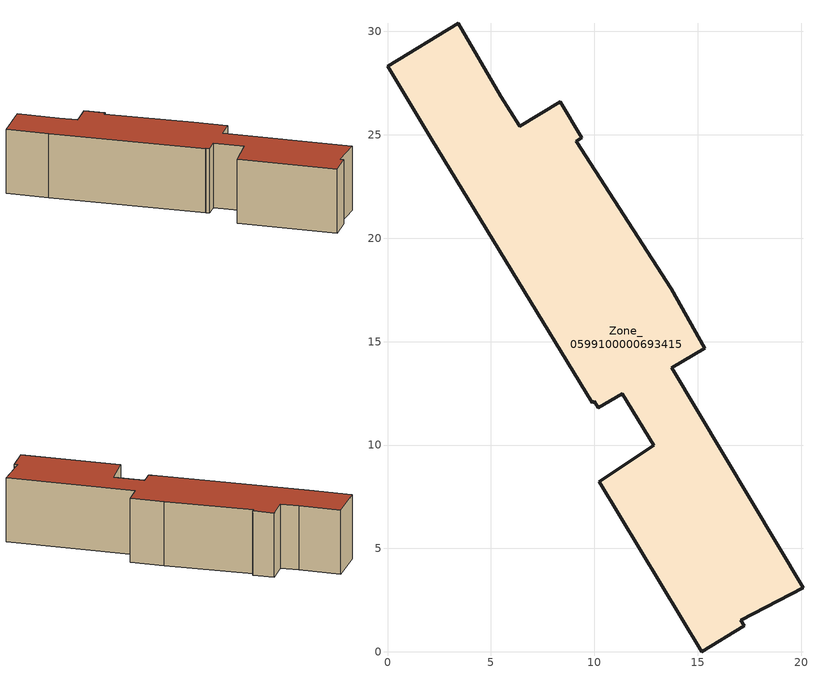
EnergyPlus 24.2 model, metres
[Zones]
Zone_0599100000693415
 floor ground (C_G): 13.75,13.73 20.09,3.11 17.09,1.53 17.25,1.25 15.21,0 10.25,8.22 12.88,10 11.35,12.49 10.2,11.81 10.01,12.12 9.91,12.05 2.12,24.82 0,28.32 3.43,30.4 5.47,26.87 6.39,25.41 8.35,26.59 9.38,24.85 9.12,24.69 13.71,17.55 15.34,14.68 z0
 wall outside (C_F): 15.34,14.68 13.71,17.55 9.12,24.69 9.38,24.85 8.35,26.59 6.39,25.41 5.47,26.87 3.43,30.4 0,28.32 2.12,24.82 9.91,12.05 10.01,12.12 10.2,11.81 11.35,12.49 12.88,10 10.25,8.22 15.21,0 17.25,1.25 17.09,1.53 20.09,3.11 13.75,13.73 15.34,14.68 z0:6.4
 roof outside (C_R): 20.09,3.11 13.75,13.73 15.34,14.68 13.71,17.55 9.12,24.69 9.38,24.85 8.35,26.59 6.39,25.41 5.47,26.87 3.43,30.4 0,28.32 2.12,24.82 9.91,12.05 10.01,12.12 10.2,11.81 11.35,12.49 12.88,10 10.25,8.22 15.21,0 17.25,1.25 17.09,1.53 z6.4
[BUILDING]
Pand.0599100000693415: North Axis=0; Terrain=City; Loads Convergence Tolerance Value=0.04; Temperature Convergence Tolerance Value=0.4; Solar Distribution=FullExterior; Maximum Number of Warmup Days=25; Minimum Number of Warmup Days=1
[Site:Location]
Rotterdam.The.Hague.AP_ZH_NLD Design_Conditions: Latitude=51.96; Longitude=4.45; Time Zone=1; Elevation=-4.5
[SITE:GROUNDTEMPERATURE:BUILDINGSURFACE]
18, 18, 18, 18, 18, 18, 18, 18, 18, 18, 18, 18
[MATERIAL] Thermal Absorptance=0.9; Solar Absorptance=0.7; Visible Absorptance=0.7
Name | Roughness | Thickness | Conductivity | Density | Specific Heat
G.D.1965 | MediumSmooth | 0.15 | 1 | 540 | 1210
F.D.1965 | Rough | 0.3 | 0.857143 | 1920 | 840
R.D.1965 | MediumRough | 0.2 | 0.08 | 1500 | 1000
[CONSTRUCTION]
C_G: G.D.1965
C_F: F.D.1965
C_R: R.D.1965
[ZONE]
Zone_0599100000693415: Type=1; Multiplier=1; Ceiling Height=Autocalculate; Volume=Autocalculate; Floor Area=autocalculate; Part of Total Floor Area=Yes
[ZONEINFILTRATION:DESIGNFLOWRATE]
Infil_Zone_0599100000693415: Zone or ZoneList or Space or SpaceList=Zone_0599100000693415; Schedule=AlwaysOn; Design Flow Rate Calculation Method=Flow/Area; Flow Rate per Floor Area=0.0042; Constant Term Coefficient=1; Temperature Term Coefficient=0; Velocity Term Coefficient=0; Velocity Squared Term Coefficient=0
[HVACTEMPLATE:ZONE:IDEALLOADSAIRSYSTEM]
Zone_0599100000693415: Maximum Heating Supply Air Temperature=50; Minimum Cooling Supply Air Temperature=13; Maximum Heating Supply Air Humidity Ratio=0.0156; Minimum Cooling Supply Air Humidity Ratio=0.0077; Heating Limit=NoLimit; Cooling Limit=NoLimit; Dehumidification Control Type=ConstantSensibleHeatRatio; Cooling Sensible Heat Ratio=0.7; Dehumidification Setpoint=60; Humidification Control Type=None; Humidification Setpoint=30; Outdoor Air Method=None; Outdoor Air Flow Rate per Person=0.00944; Outdoor Air Flow Rate per Zone Floor Area=0; Outdoor Air Flow Rate per Zone=0; Demand Controlled Ventilation Type=None; Outdoor Air Economizer Type=NoEconomizer; Heat Recovery Type=None; Sensible Heat Recovery Effectiveness=0.7; Latent Heat Recovery Effectiveness=0.65
[ZONECONTROL:THERMOSTAT]
ThermostatControl_Zone_0599100000693415: Zone or ZoneList=Zone_0599100000693415; Control Type Schedule=DualSetpointControlType; Control 1=Thermostat_Zone_0599100000693415; Temperature Difference Between Cutout And Setpoint=0
[THERMOSTATSETPOINT:DUALSETPOINT]
Thermostat_Zone_0599100000693415: Heating Setpoint Temperature Schedule=HeatingSetpoint_Zone_0599100000693415; Cooling Setpoint Temperature Schedule=CoolingSetpoint_Zone_0599100000693415
[SCHEDULE:COMPACT]
HeatingSetpoint_Zone_0599100000693415: Through: 12/31, For: AllDays, Until: 24:00, 21
CoolingSetpoint_Zone_0599100000693415: Through: 12/31, For: AllDays, Until: 24:00, 24
DualSetpointControlType: Through: 12/31, For: AllDays, Until: 24:00, 4
AlwaysOn: Through: 12/31, For: AllDays, Until: 24:00, 1
